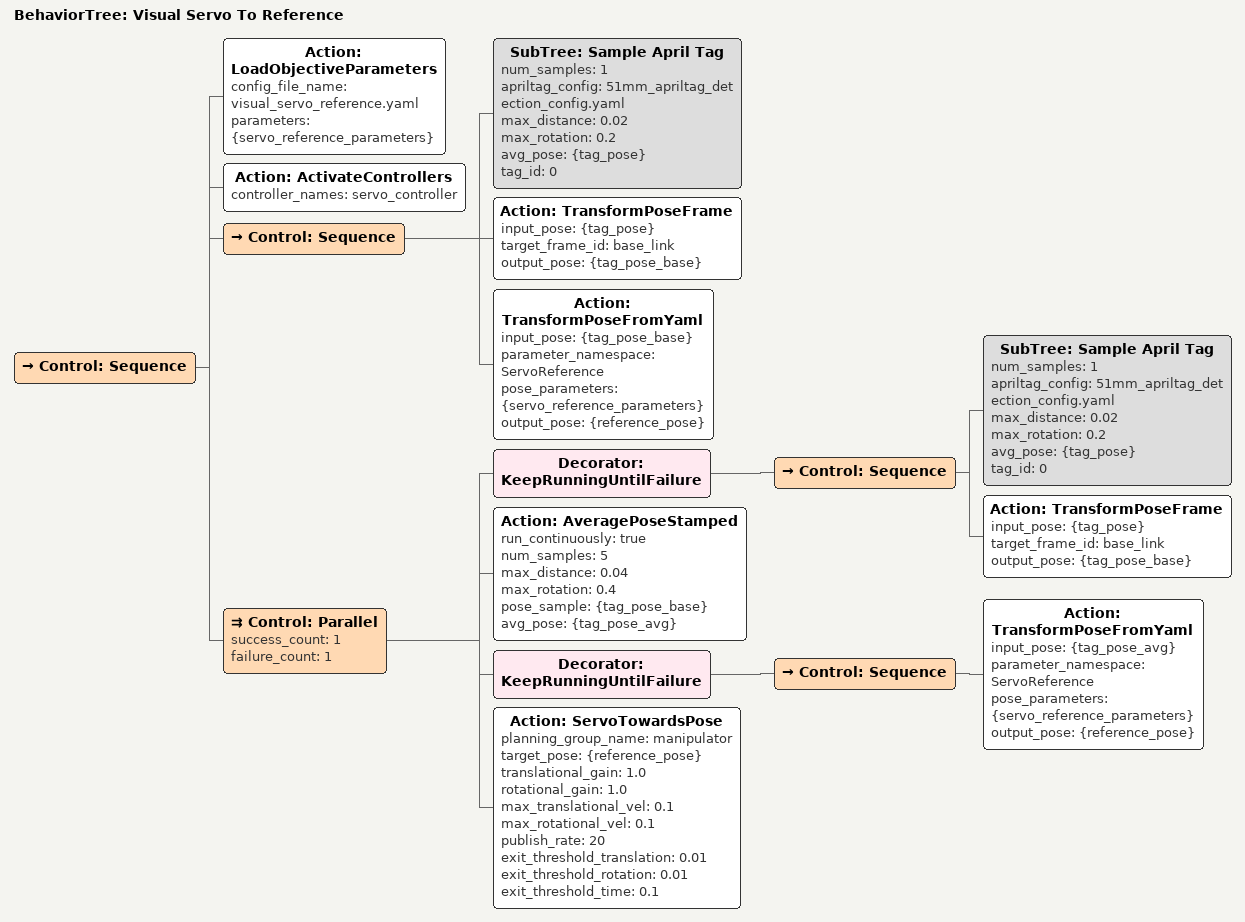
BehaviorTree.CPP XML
<?xml version='1.0' encoding='UTF-8'?>
<root BTCPP_format="4" main_tree_to_execute="Visual Servo To Reference">
  <BehaviorTree ID="Visual Servo To Reference" _description="Move in closed loop to a pose relative to an AprilTag" _hardcoded="false">
    <Control ID="Sequence">
      <Action ID="LoadObjectiveParameters" config_file_name="visual_servo_reference.yaml" parameters="{servo_reference_parameters}"/>
      <Action ID="ActivateControllers" controller_names="servo_controller"/>
      <Control ID="Sequence">
        <SubTree ID="Sample April Tag" num_samples="1" apriltag_config="51mm_apriltag_detection_config.yaml" max_distance="0.02" max_rotation="0.2" avg_pose="{tag_pose}" tag_id="0"/>
        <Action ID="TransformPoseFrame" input_pose="{tag_pose}" target_frame_id="base_link" output_pose="{tag_pose_base}"/>
        <Action ID="TransformPoseFromYaml" input_pose="{tag_pose_base}" parameter_namespace="ServoReference" pose_parameters="{servo_reference_parameters}" output_pose="{reference_pose}"/>
      </Control>
      <Control ID="Parallel" success_count="1" failure_count="1">
        <Decorator ID="KeepRunningUntilFailure">
          <Control ID="Sequence">
            <SubTree ID="Sample April Tag" num_samples="1" apriltag_config="51mm_apriltag_detection_config.yaml" max_distance="0.02" max_rotation="0.2" avg_pose="{tag_pose}" tag_id="0"/>
            <Action ID="TransformPoseFrame" input_pose="{tag_pose}" target_frame_id="base_link" output_pose="{tag_pose_base}"/>
          </Control>
        </Decorator>
        <Action ID="AveragePoseStamped" run_continuously="true" num_samples="5" max_distance="0.04" max_rotation="0.4" pose_sample="{tag_pose_base}" avg_pose="{tag_pose_avg}"/>
        <Decorator ID="KeepRunningUntilFailure">
          <Control ID="Sequence">
            <Action ID="TransformPoseFromYaml" input_pose="{tag_pose_avg}" parameter_namespace="ServoReference" pose_parameters="{servo_reference_parameters}" output_pose="{reference_pose}"/>
          </Control>
        </Decorator>
        <Action ID="ServoTowardsPose" planning_group_name="manipulator" target_pose="{reference_pose}" translational_gain="1.0" rotational_gain="1.0" max_translational_vel="0.1" max_rotational_vel="0.1" publish_rate="20" exit_threshold_translation="0.01" exit_threshold_rotation="0.01" exit_threshold_time="0.1"/>
      </Control>
    </Control>
  </BehaviorTree>
</root>
